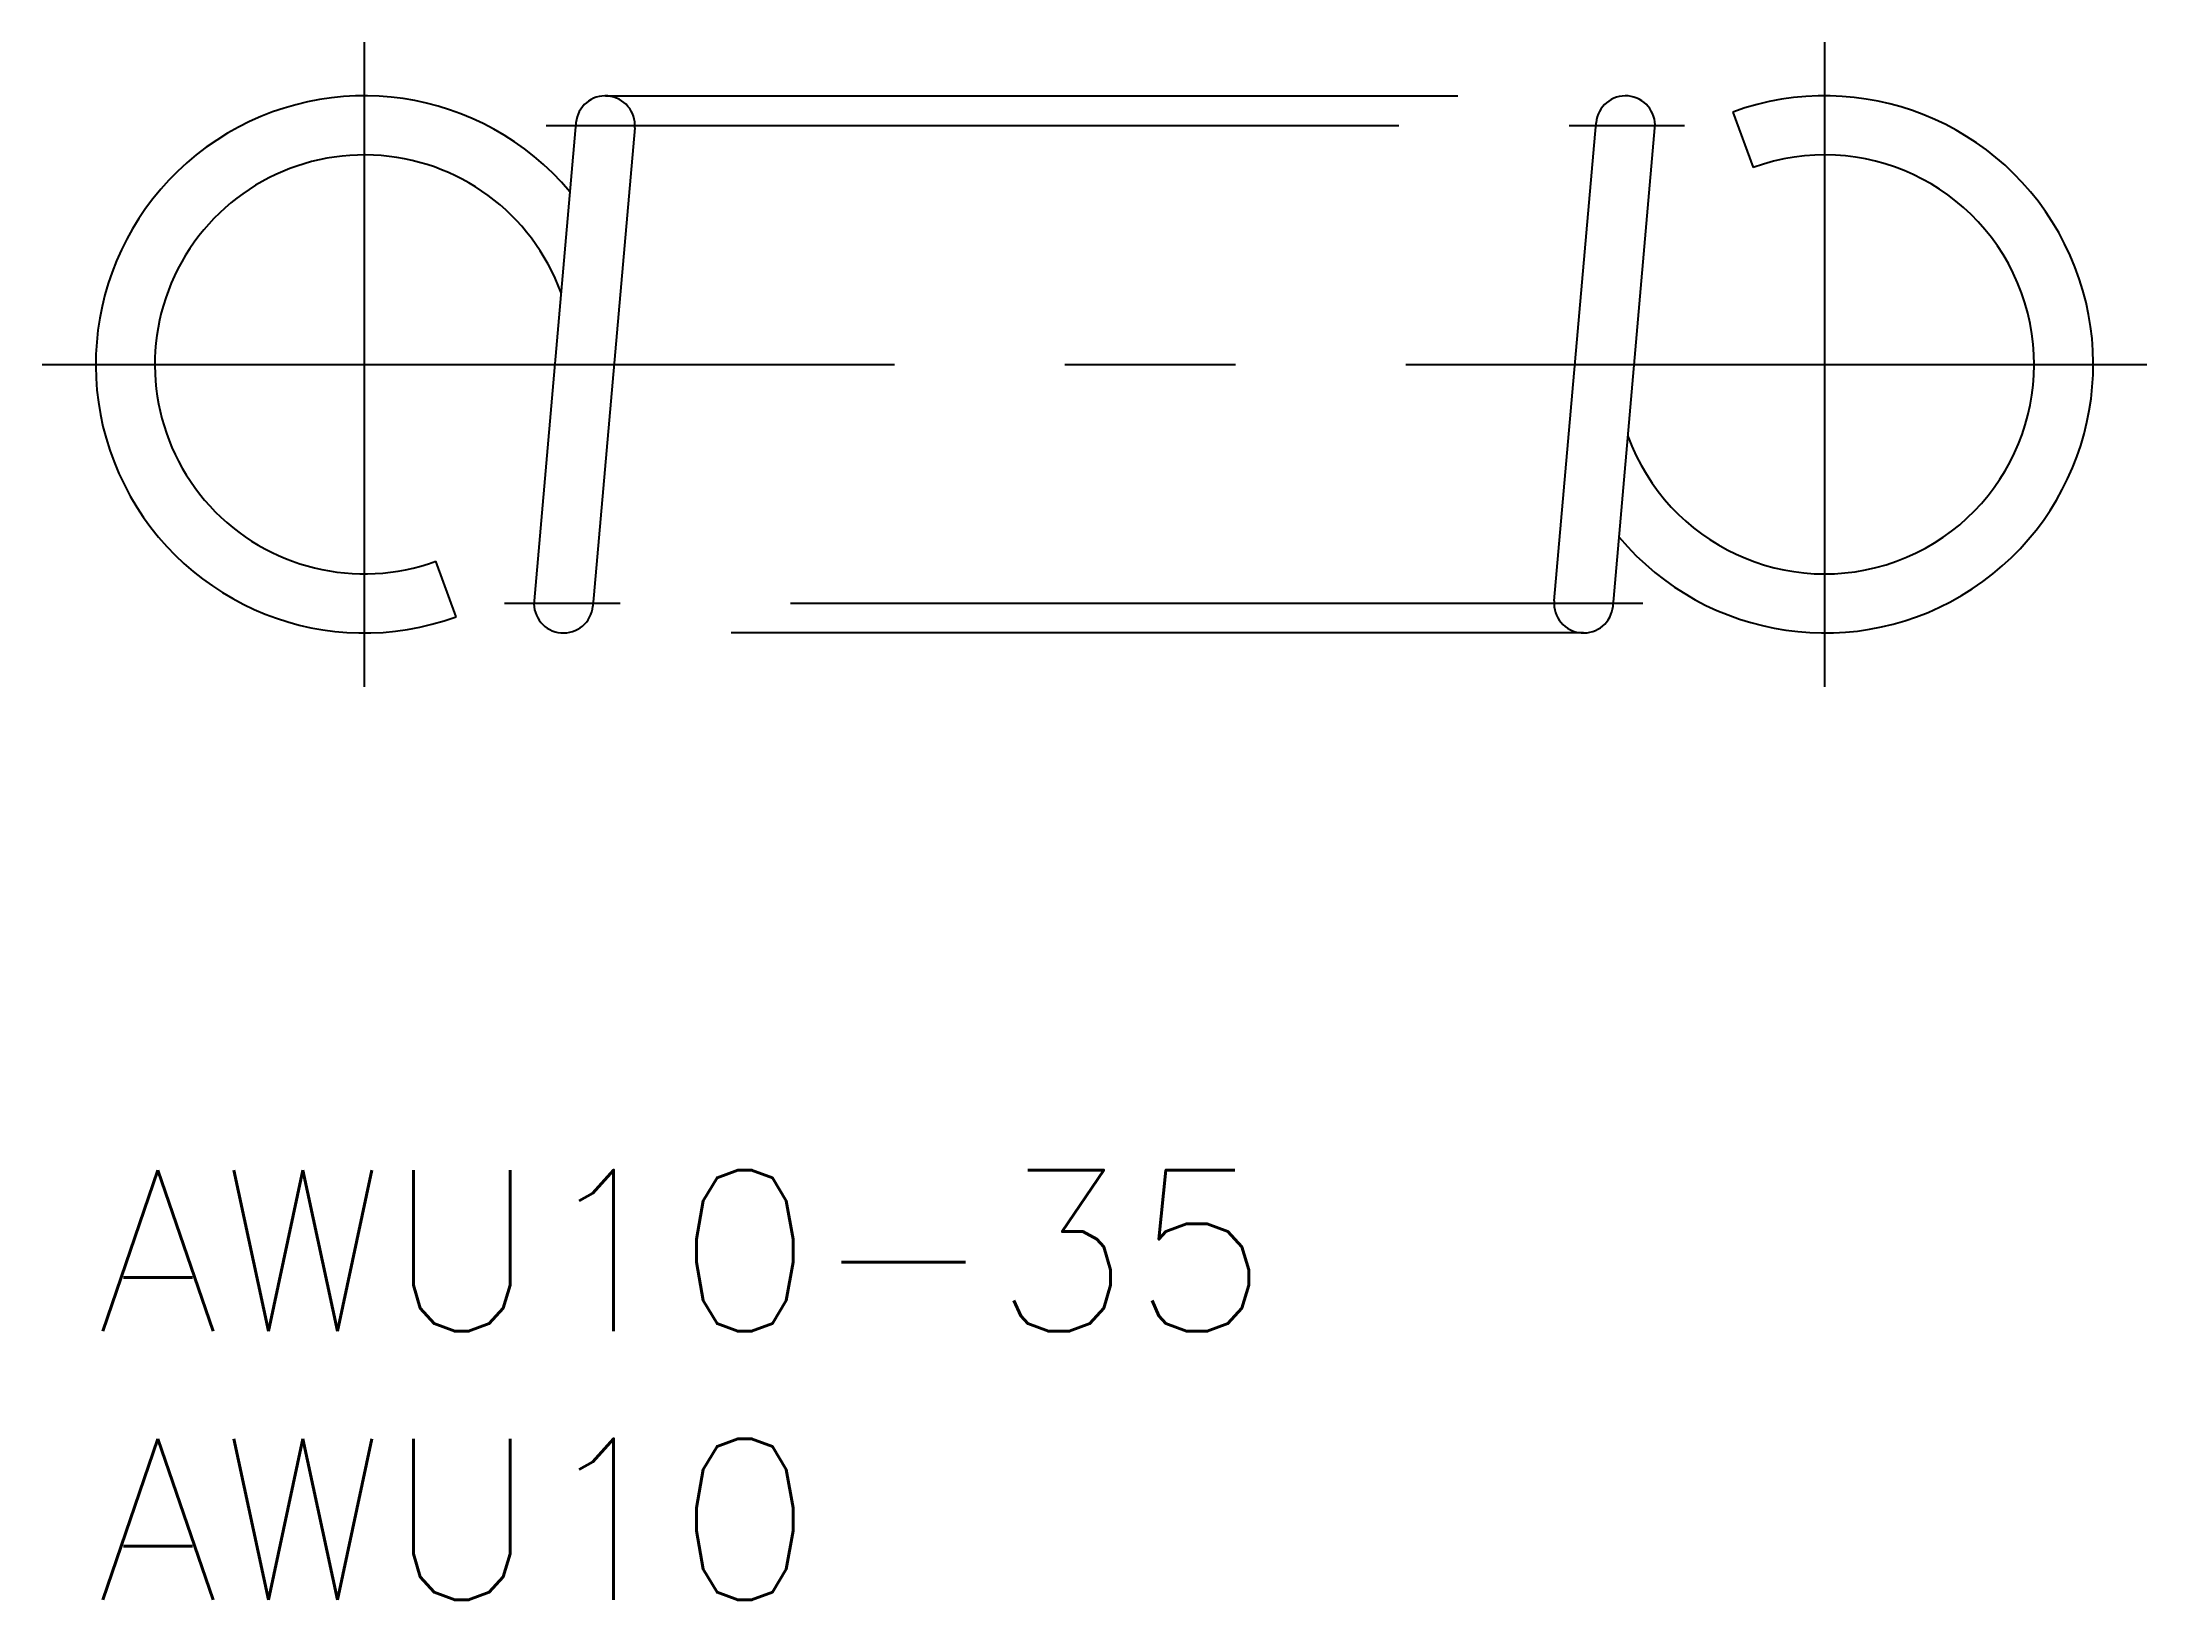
# Model space of a CAD drawing. Extents: x -1 to 38.2, y -8 to 21.
import ezdxf

# ---------------------------------------------------------------- set-up
doc = ezdxf.new("R2010")
doc.units = 0
doc.header["$LTSCALE"] = 0.5
doc.linetypes.add('CENTER', pattern=[50.8, 31.75, -6.35, 6.35, -6.35])
doc.linetypes.add('PHANTOM', pattern=[63.5, 31.75, -6.35, 6.35, -6.35, 6.35, -6.35])
doc.layers.get('0').update_dxf_attribs({"linetype": 'CONTINUOUS'})
for name, color, linetype in [('MSM_CENTER', 1, 'CENTER'), ('MSM_CONTINUOUS', 7, 'CONTINUOUS'), ('MSM_IMAGINARY', 6, 'PHANTOM'), ('MSM_PART_NUMBER', 7, 'CONTINUOUS')]:
    doc.layers.add(name, color=color, linetype=linetype)
doc.styles.get("Standard").update_dxf_attribs({"font": 'txt.shx', "height": 3, "bigfont": 'bigfont.shx'})

# ---------------------------------------------------------------- blocks, each defined once
blk = doc.blocks.new('*U2')
at = {"layer": 'MSM_PART_NUMBER'}
blk.add_text('AWU10-35', height=3, dxfattribs=at).set_placement((0, -3))
blk = doc.blocks.new('*U3')
at = {"layer": 'MSM_PART_NUMBER'}
blk.add_text('AWU10', height=3, dxfattribs=at).set_placement((0, -8))

msp = doc.modelspace()

# ---------------------------------------------------------------- linework, layer by layer
for p, q in [((30.49, 19.698), (30.866, 18.665)), ((8.942, 19.498), (8.163, 10.598)), ((10.037, 19.402), (9.259, 10.502)), ((27.163, 10.598), (27.941, 19.498)), ((28.258, 10.502), (29.037, 19.402)), ((6.71, 10.302), (6.334, 11.335))]:
    msp.add_line(p, q)
for centre, radius, start, end in [((5, 15), 5, 40.0151, 290), ((9.49, 19.45), 0.55, 355, 175), ((28.489, 19.45), 0.55, 355, 175), ((32.2, 15), 5, 220.0151, 110), ((5, 15), 3.9, 20, 290), ((32.2, 15), 3.9, 200, 110), ((8.711, 10.55), 0.55, 175, 355), ((27.71, 10.55), 0.55, 175, 355)]:
    msp.add_arc(centre, radius, start, end)
at = {"layer": 'MSM_CENTER'}
for p, q in [((5, 21), (5, 9)), ((32.2, 9), (32.2, 21)), ((8.39, 19.45), (29.589, 19.45)), ((-1, 15), (38.2, 15)), ((28.813, 10.55), (7.611, 10.55))]:
    msp.add_line(p, q, dxfattribs=at)
at = {"layer": 'MSM_IMAGINARY'}
for p, q in [((9.49, 20), (28.489, 20)), ((27.71, 10), (8.711, 10))]:
    msp.add_line(p, q, dxfattribs=at)

# ---------------------------------------------------------------- block references
at = {"layer": 'MSM_CONTINUOUS'}
for name in ['*U2', '*U3']:
    msp.add_blockref(name, (0, 0), dxfattribs=at)

doc.saveas('drawing.dxf')
